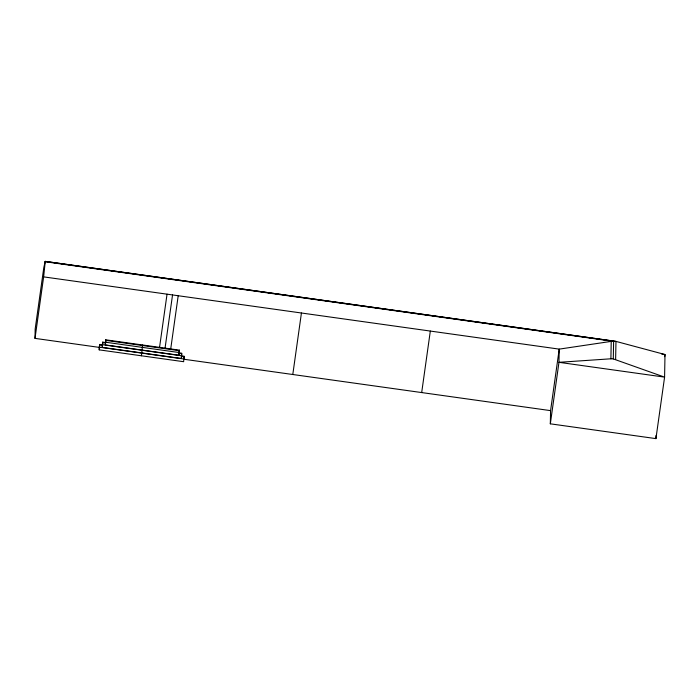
<?xml version="1.0" encoding="UTF-8"?>
<svg xmlns="http://www.w3.org/2000/svg" width="700" height="700" viewBox="0 0 700 700"><rect width="100%" height="100%" fill="white"/><g stroke="black" fill="none" stroke-linecap="round" stroke-linejoin="round"><path stroke-width="1.05" d="M99.942 347.48L35 338.38L35.175 328.983L43.82 267.488L45.246 261.38L615.974 341.399L665 354.533L664.589 377.125L655.926 438.62L550.331 423.824L550.576 410.629L559.221 349.125L613.629 341.023L613.288 358.916L664.571 377.125L558.968 362.32L559.221 349.125L43.645 276.876L45.246 261.38M181.37 355.898L184.065 356.274L183.636 361.699L99.216 349.869L99.269 347.13M99.216 349.869L99.654 344.444L102.34 344.82L102.296 347.401L181.317 358.479L181.746 353.211L179.06 352.835L179.436 350.149L105.788 339.824L105.368 344.934L179.008 355.259L179.436 350.149M102.296 347.401L102.716 342.134L105.411 342.51M105.368 344.934L105.788 339.824M142.607 344.986L141.426 355.784M179.008 355.259L179.06 352.835M181.317 358.479L181.737 353.719L179.043 353.334L179.428 350.595M550.331 423.824L558.968 362.32L610.89 358.794L611.231 341.058L45.22 261.748M615.633 359.459L615.974 341.399L45.22 261.415M655.944 438.62L656.005 435.54M105.779 340.279L105.402 343.017L102.707 342.641L102.331 345.328L99.636 344.951M35 338.38L43.645 276.876M99.26 347.637L99.654 344.444M102.34 344.82L102.716 342.134M159.6 347.034L167.037 294.166M165.104 347.804L172.541 294.945M170.616 349.676L178.202 295.733M183.811 358.067L184.065 356.274M183.803 358.566L184.056 356.781L181.361 356.405M292.793 374.5L301.429 313.005M421.689 392.56L430.325 331.065M664.694 356.694L665 354.533L661.754 354.078M610.89 358.794L613.288 358.916M105.779 340.384L179.428 350.709M105.744 342.248L179.384 352.572M102.672 344.715L181.702 355.793M99.601 347.183L184.013 359.012M183.61 359.205L550.576 410.629"/></g></svg>
